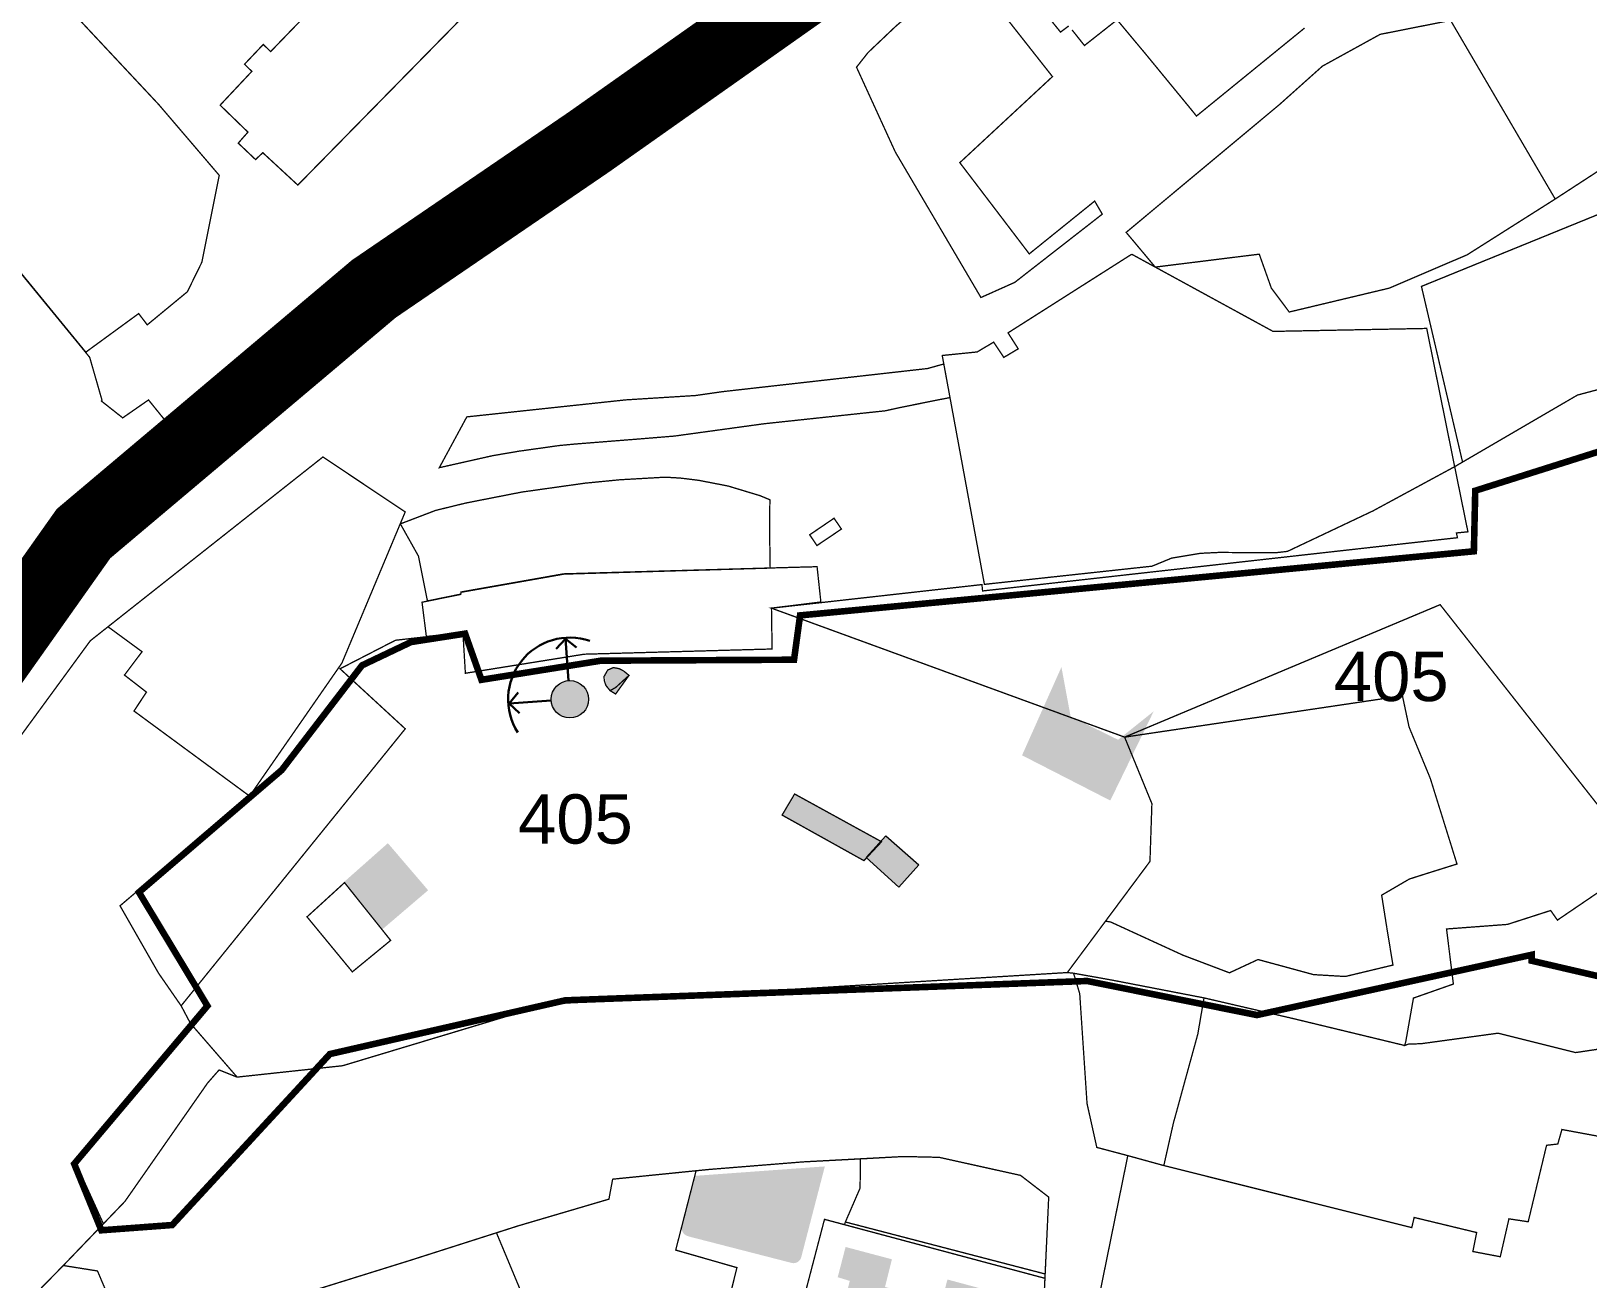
# Model space of a CAD drawing. Header units: millimetres. Extents: x 21689 to 31331, y 37531 to 43751.
# Drawn here: x 25589.5 to 25826.6, y 42127.4 to 42317.4 of the extents above; entities that cross this region are included whole.
import ezdxf

# ---------------------------------------------------------------- set-up
doc = ezdxf.new("R2010")
doc.units = ezdxf.units.MM
for name, color, linetype, lineweight, transparency in [('0.1 ОКН', 1, 'Continuous', 9, 0.4), ('00 Дороги', 252, 'Continuous', 9, 0.2), ('24. ценная дореволюц постройка', 192, 'Continuous', 13, 0.4)]:
    doc.layers.add(name, color=color, linetype=linetype, lineweight=lineweight, transparency=transparency)
for name, color, linetype, lineweight in [('0.15 - Видовые раскрытия', 22, 'Continuous', 9), ('00 границы ОКН', 1, 'Continuous', 40), ('00 номер ОКН', 7, 'Continuous', 15), ('CONTUR', 150, 'Continuous', 9)]:
    doc.layers.add(name, color=color, linetype=linetype, lineweight=lineweight)
doc.styles.get("Standard").update_dxf_attribs({"font": 'arial.ttf'})

# ---------------------------------------------------------------- blocks, each defined once
blk = doc.blocks.new('участки все')
at = {"layer": 'CONTUR', "const_width": 0.2}
for points in [[(2796.116670840002, 4705.304900169998), (2743.393818050001, 4651.591633889998), (2743.393818050001, 4651.591633889998), (2738.059276790002, 4656.523352919998), (2737.57219056, 4656.060806259978), (2736.95329677, 4655.480276569993), (2734.32155398, 4657.980592499996), (2734.88137974, 4658.622027109995), (2735.79724951, 4659.658014069981), (2731.560059340001, 4663.762924799994), (2736.388892790001, 4668.909039529979), (2735.275526099999, 4669.996095609982), (2738.131733080001, 4673.012392899982), (2739.255097500001, 4671.925183749998), (2748.13579158, 4681.10929855)], [(2896.731287549999, 4675.504169879998), (2880.27601166, 4662.105992769997), (2879.333831579999, 4663.270428149982), (2872.579678640003, 4671.493909359997), (2868.180287110001, 4676.761312359995), (2863.210319150003, 4672.847371119998), (2861.31672658, 4675.226383839996)], [(2860.826023730002, 4675.833902079998), (2859.561610820001, 4674.893252709996), (2850.20933491, 4686.506542989998)], [(2700.60890861, 4638.886574979995), (2711.691862740001, 4625.356766639998), (2713.571767600003, 4618.817924929979), (2713.479951020003, 4618.6993296), (2716.720791440002, 4616.139687749994), (2720.65262193, 4618.869514749996), (2724.185837470002, 4614.505380169998), (2718.910731510001, 4610.25610537998), (2712.541270350001, 4603.763564999994), (2704.91381641, 4594.790262029993), (2700.812063910002, 4589.453012390004)], [(2947.982118850003, 4548.81841291998), (2917.386948720002, 4587.687165749979), (2869.327657310001, 4567.51279335998), (2873.482543910002, 4557.379092749979), (2873.187879180001, 4548.583527619979), (2860.598607510001, 4531.656124369997), (2781.293869000001, 4526.820250639997), (2750.220373759999, 4517.46590648), (2734.143682600003, 4515.73202707), (2727.038990610003, 4523.920875109979), (2725.61988264, 4526.592626109981), (2759.756094390003, 4568.780374669979), (2749.825973290001, 4577.922489909979), (2758.262509340002, 4582.263363159996), (2768.540555310003, 4583.436013699982), (2768.915699150003, 4577.240214559998), (2787.020304450001, 4580.14305370998), (2815.632683610002, 4580.934996649979), (2815.537935950001, 4587.156502329999), (2847.593171020002, 4590.745757929981), (2847.69829615, 4589.774139909997), (2920.023132640002, 4597.886892449984), (2919.86419208, 4598.609332089996), (2921.616858380003, 4598.782499629996), (2919.598734970001, 4608.703482990001), (2938.295837050002, 4619.607316309994), (2958.749711510002, 4625.074205469995)], [(2697.647457890002, 4476.810432899983), (2707.67411887, 4487.037017719995), (2713.781493750001, 4493.393571369997), (2709.699286800002, 4502.396152299982), (2727.087754790002, 4523.840127789998), (2727.009762710001, 4523.971323049983), (2725.61988264, 4526.592626109981), (2722.175985300001, 4531.565397899998), (2716.31301224, 4541.825254379997), (2736.048994330002, 4558.533243899997), (2718.437251670002, 4571.49300178), (2720.341222890002, 4574.36387756998), (2716.991019290003, 4576.965193799995), (2719.665534240001, 4580.524278589982), (2714.483656570003, 4584.32364926998), (2714.483656570003, 4584.32364926998), (2711.780888730002, 4582.185009959998), (2654.982125610001, 4504.573897129994), (2654.997529070002, 4504.273658519997), (2652.797081740002, 4498.367292869981), (2643.952620080003, 4467.382414609994)], [(2740.842697060001, 4481.699156779999), (2760.526704989999, 4487.82784885), (2776.927060770002, 4493.066805279981), (2790.779618190001, 4497.144757930001), (2791.346186620002, 4500.186110809998), (2806.069046910001, 4501.67071560998), (2820.36679706, 4502.821825819999), (2835.659422970002, 4503.637701329993), (2841.077588140001, 4503.514747569999), (2853.475596470002, 4500.764908699995), (2857.765023380002, 4497.459208279994), (2857.020075120003, 4481.460473719999)], [(2863.907473679999, 4474.75496885), (2869.811821160002, 4503.774825679982), (2865.090952700001, 4505.027113599993), (2863.603101660003, 4511.699950959999), (2862.489340939999, 4528.437148819998), (2861.794864480002, 4530.757801619999), (2861.547015560002, 4531.551603159983), (2860.598607510001, 4531.656124369997), (2860.598607510001, 4531.656124369997), (2781.293869000001, 4526.820250639997), (2750.220373759999, 4517.46590648), (2734.143682600003, 4515.73202707), (2731.40037657, 4516.824037329999), (2729.649844300002, 4514.83082014), (2717.053576790001, 4496.793506479982), (2707.67411887, 4487.037017719995), (2712.881463090002, 4486.20728545), (2716.0277651, 4478.779047819997)], [(2943.521826020002, 4506.346339259994), (2935.933290320001, 4507.752532649981), (2935.309442460003, 4505.542064969981), (2933.596461110003, 4505.348289259979), (2930.79811652, 4493.701032679993), (2927.864903060003, 4494.145944229996), (2926.546554680001, 4488.376078879999), (2922.368674650003, 4489.170049329994), (2922.952942309999, 4492.06112891998), (2913.428010199998, 4494.356976129995), (2913.064361480003, 4492.812530349998), (2875.298689110001, 4502.260807979997), (2876.768639440001, 4508.788359599981), (2877.170748550001, 4510.232215799995), (2878.569127670002, 4515.350850889997), (2880.42235995, 4522.09253615998), (2880.475410030001, 4522.291725679999), (2881.419709720001, 4527.797316079996), (2881.419709720001, 4527.797316079996), (2894.99163366, 4524.649500399995), (2911.979006690002, 4520.549385679994), (2912.572241000002, 4520.760304979995), (2914.493185160001, 4520.820895549994), (2926.207792010002, 4522.421556809997), (2938.032711780001, 4519.470490209983), (2942.823724720001, 4520.187145179981)], [(2943.521826020002, 4506.346339259994), (2935.933290320001, 4507.752532649981), (2935.309442460003, 4505.542064969981), (2933.596461110003, 4505.348289259979), (2930.79811652, 4493.701032679993), (2927.864903060003, 4494.145944229996), (2926.546554680001, 4488.376078879999), (2922.368674650003, 4489.170049329994), (2922.952942309999, 4492.06112891998), (2913.428010199998, 4494.356976129995), (2913.064361480003, 4492.812530349998), (2875.298689110001, 4502.260807979997), (2869.811821160002, 4503.774825679982), (2863.907473679999, 4474.75496885)]]:
    blk.add_lwpolyline(points, dxfattribs=at)
for points in [[(2929.136131679999, 4679.068064359999), (2961.403018870002, 4699.094210029979), (2968.613689130001, 4688.683722089997), (2970.350679060001, 4674.117004509994), (2970.832761680002, 4673.599619179993), (2948.892393760001, 4658.565410289979), (2934.91300949, 4649.46936404), (2918.979383190002, 4676.673549309998), (2923.185782390003, 4677.089150569998), (2929.136131679999, 4679.068064359999)], [(2682.253235930002, 4659.427797359982), (2704.56984715, 4682.706331819995), (2722.201555660002, 4663.866209189996), (2731.426418790001, 4653.074873939979), (2728.77369174, 4639.835368279993), (2726.574983360003, 4635.348990739999), (2720.457665400001, 4630.302603619981), (2719.153987090002, 4632.022579139979), (2711.103937420001, 4626.14577522), (2700.649358810002, 4638.915955939999), (2692.52541454, 4648.460424639997), (2689.291567340002, 4652.129970029993), (2682.253235930002, 4659.427797359982)], [(2847.442580920001, 4634.46844698998), (2852.587859089999, 4636.76969067), (2865.927141140001, 4647.165550979996), (2864.767564739999, 4649.153321999999), (2854.804419290001, 4641.115792179997), (2844.227020710001, 4655.007858999997), (2858.337774430001, 4668.111930990002), (2850.755090040002, 4677.738110289996), (2842.70254183, 4682.80144374998), (2841.19328466, 4681.544540279982), (2834.434476480001, 4675.747970369979), (2830.253717629999, 4671.781945089999), (2828.489513510002, 4669.548936299994), (2834.4017441, 4656.628303109996), (2847.442580920001, 4634.46844698998)], [(2869.564675330003, 4644.38983440998), (2892.943314120003, 4663.882065209996), (2899.462634510001, 4669.712301399996), (2908.246745250002, 4674.54785363), (2918.979383190002, 4676.673549309998), (2934.91300949, 4649.46936404), (2921.50283586, 4640.974607409996), (2909.63498209, 4635.896266009978), (2894.399170090001, 4632.259501679997), (2891.67490319, 4635.901242929998), (2889.834015190001, 4641.069472529998), (2873.99375437, 4639.1019771), (2869.564675330003, 4644.38983440998)], [(2938.295837050002, 4619.607316309994), (2958.749711510002, 4625.074205469995), (2974.991938580002, 4619.985487079982), (2977.489664060002, 4613.95719501), (2977.479019590003, 4606.077291499998), (2976.68549864, 4599.969389069999), (2974.580533259999, 4592.461553459994), (2969.300510020003, 4594.422409009996), (2963.804334880002, 4578.346421199996), (2976.781844970003, 4574.257697049979), (2979.805029210002, 4571.851390919998), (2992.180562890001, 4563.061844099997), (3005.043278630001, 4553.434831949998), (3017.931608610001, 4604.917937329999), (3006.538553710001, 4612.562433229999), (2989.91200936, 4625.207098499995), (2959.794939070002, 4648.92840497), (2950.406880490002, 4643.182091829999), (2947.30357905, 4649.499658639979), (2914.539080320002, 4636.161184339995), (2920.799487370001, 4609.405105029996), (2938.295837050002, 4619.607316309994)], [(2870.322907490001, 4641.00819604998), (2870.473179780002, 4641.025895469982), (2891.933948030001, 4629.307219749978), (2915.341064650002, 4629.758850549981), (2919.598734970001, 4608.703482990001), (2907.145445239999, 4601.964089519999), (2894.131008880002, 4595.803291959979), (2892.27775275, 4595.59166411998), (2883.67846915, 4595.64332256998), (2880.876345780002, 4595.506222849995), (2876.505237150002, 4594.783139739993), (2873.506316630002, 4593.549043499995), (2847.97369758, 4590.779932239995), (2841.54734084, 4625.63862813), (2846.865633410001, 4626.177207569999), (2849.378491560001, 4627.66874773), (2850.922928790002, 4625.345081379979), (2853.122948500004, 4626.651409599996), (2851.570197320001, 4629.085204189992), (2870.322907490001, 4641.00819604998)], [(2769.133524150002, 4616.28722986998), (2793.333387000002, 4618.876743599997), (2804.003688450001, 4619.543382959993), (2808.09271809, 4620.130783499997), (2839.316916760003, 4623.652759389996), (2841.78753604, 4624.344939269998), (2842.729239790002, 4619.230476479999), (2840.70311341, 4618.831493779981), (2835.28642217, 4617.744415919995), (2832.85824297, 4617.211587619997), (2814.437949500003, 4615.24359216998), (2800.739040110002, 4613.363311089996), (2795.182025599999, 4612.908387059979), (2785.550264920003, 4612.145846189997), (2783.20681258, 4611.921723329978), (2777.093645900001, 4611.065310559999), (2773.10321578, 4610.386399459996), (2764.945046340003, 4608.551287609997), (2769.133524150002, 4616.28722986998)], [(2815.537935950001, 4587.156502329999), (2847.593171020002, 4590.745757929981), (2847.69829615, 4589.774139909997), (2920.023132640002, 4597.886892449984), (2919.86419208, 4598.609332089996), (2921.616858380003, 4598.782499629996), (2919.598734970001, 4608.703482990001), (2938.295837050002, 4619.607316309994), (2958.749711510002, 4625.074205469995), (2974.991938580002, 4619.985487079982), (2977.489664060002, 4613.95719501), (2977.479019590003, 4606.077291499998), (2976.68549864, 4599.969389069999), (2974.580533259999, 4592.461553459994), (2969.300510020003, 4594.422409009996), (2963.804334880002, 4578.346421199996), (2956.472757030002, 4561.918530469978), (2947.982118850003, 4548.81841291998), (2917.386948720002, 4587.687165749979), (2869.327657310001, 4567.51279335998), (2815.537935950001, 4587.156502329999)], [(2750.109382590002, 4578.798158729994), (2759.751799410002, 4601.810737499982), (2747.219863960003, 4610.182681399979), (2714.483656570003, 4584.32364926998), (2719.665534240001, 4580.524278589982), (2716.991019290003, 4576.965193799995), (2720.341222890002, 4574.36387756998), (2718.437251670002, 4571.49300178), (2736.048994330002, 4558.533243899997), (2750.109382590002, 4578.798158729994)], [(2759.013947540003, 4599.992017899996), (2764.375350320003, 4602.039951369981), (2768.992682010001, 4603.169268519981), (2777.518318810002, 4604.83875292998), (2787.139115350001, 4606.191467139994), (2792.447104740001, 4606.710204509997), (2799.353202630002, 4607.104473129999), (2801.651153340001, 4606.969289449996), (2804.445929900001, 4606.62649735), (2808.932669590002, 4605.757796019999), (2813.810134790001, 4604.283107179981), (2815.300612310002, 4603.660281919998), (2815.239384160003, 4599.661183939999), (2815.341374100001, 4593.25956577), (2783.927023890003, 4592.340521699981), (2768.284619170001, 4589.579987279998), (2768.180049610001, 4589.281585599979), (2763.164338800005, 4588.258368539995), (2763.06895343, 4588.559831629995), (2761.76876453, 4595.079796539997), (2759.013947540003, 4599.992017899996)], [(2822.463966560001, 4596.69054680998), (2821.359018790001, 4598.327478409999), (2825.067683249999, 4600.850719739995), (2826.192473430001, 4599.203484269994), (2822.463966560001, 4596.69054680998)], [(2763.19402589, 4588.237913839999), (2768.209583640001, 4589.251133149999), (2768.25523821, 4589.620437479999), (2783.877647440001, 4592.381278039996), (2815.711749870003, 4593.283895409993), (2822.484662170002, 4593.470201509982), (2823.062314680003, 4588.091309949981), (2815.537935950001, 4587.156502329999), (2815.632683610002, 4580.934996649979), (2787.020304450001, 4580.14305370998), (2768.915699150003, 4577.240214559998), (2768.540555310003, 4583.436013699982), (2762.97139966, 4582.841273829981), (2762.311315890002, 4588.061426819993), (2763.19402589, 4588.237913839999)], [(2725.61988264, 4526.592626109981), (2759.756094390003, 4568.780374669979), (2749.825973290001, 4577.922489909979), (2758.262509340002, 4582.263363159996), (2768.540555310003, 4583.436013699982), (2768.915699150003, 4577.240214559998), (2787.020304450001, 4580.14305370998), (2815.632683610002, 4580.934996649979), (2815.537935950001, 4587.156502329999), (2869.327657310001, 4567.51279335998), (2873.482543910002, 4557.379092749979), (2873.187879180001, 4548.583527619979), (2860.598607510001, 4531.656124369997), (2781.293869000001, 4526.820250639997), (2750.220373759999, 4517.46590648), (2734.143682600003, 4515.73202707), (2727.038990610003, 4523.920875109979), (2725.61988264, 4526.592626109981)], [(2790.593366150002, 4577.728327549993), (2790.038333980003, 4576.746816499995), (2790.0685285, 4576.10634850998), (2790.327293540002, 4575.372380199995), (2790.95536289, 4574.592757329999), (2791.79751778, 4574.07985912), (2793.840997890002, 4576.918598149982), (2793.01128988, 4577.591307209994), (2792.306807380003, 4577.95209626), (2791.459141990003, 4578.105075629995), (2790.593366150002, 4577.728327549993)], [(2790.038333980003, 4576.746816499995), (2790.593366150002, 4577.728327549993), (2791.459141990003, 4578.105075629995), (2792.306807380003, 4577.95209626), (2793.01128988, 4577.591307209994), (2793.840997890002, 4576.918598149982), (2791.812824750003, 4575.079633679982), (2790.95536289, 4574.592757329999), (2790.327293540002, 4575.372380199995), (2790.0685285, 4576.10634850998), (2790.038333980003, 4576.746816499995)], [(2869.327657310001, 4567.51279335998), (2911.644358609999, 4573.804967239979), (2912.65171287, 4569.059503539996), (2915.88202162, 4561.23997943), (2919.952220740001, 4548.187551639982), (2914.87779835, 4546.595228509999), (2912.697114210001, 4545.89860927), (2908.479484480002, 4543.443160969997), (2909.208739150003, 4538.821956149979), (2910.19650107, 4532.79678148), (2902.949813220003, 4531.057714619979), (2898.104122420002, 4531.341905469999), (2889.649254560001, 4533.641370929996), (2885.298238210001, 4531.617968259998), (2878.229181399998, 4534.296220049983), (2867.206536740003, 4539.35502287998), (2866.418551819999, 4539.487088239999), (2873.187879180001, 4548.583527619979), (2873.482543910002, 4557.379092749979), (2869.327657310001, 4567.51279335998)], [(2829.619289689999, 4548.700573399997), (2829.954878820001, 4549.065438679995), (2832.303390420002, 4551.579504579982), (2819.064621190002, 4558.852257429978), (2817.15544621, 4555.64145897), (2829.619289689999, 4548.700573399997)], [(2817.15544621, 4555.64145897), (2819.064621190002, 4558.852257429978), (2832.303390420002, 4551.579504579982), (2829.954878820001, 4549.065438679995), (2829.619289689999, 4548.700573399997), (2817.15544621, 4555.64145897)], [(2751.69928379, 4531.763392990003), (2757.532683270001, 4536.554125739981), (2750.507313570001, 4545.35176474), (2744.797455690001, 4540.139136779995), (2751.69928379, 4531.763392990003)], [(2744.797455690001, 4540.139136779995), (2750.507313570001, 4545.35176474), (2757.532683270001, 4536.554125739981), (2751.69928379, 4531.763392990003), (2744.797455690001, 4540.139136779995)], [(2918.360701530001, 4538.291833219999), (2927.6414663, 4538.989748829997), (2934.223968570001, 4541.108987479995), (2935.251536490003, 4539.643242689992), (2946.680672140003, 4547.418326449995), (2947.365360219999, 4546.417835199995), (2950.063050110003, 4542.346498359999), (2952.00545546, 4539.236733289981), (2952.474326100001, 4538.509548609982), (2947.856424540001, 4534.730217469994), (2945.329283720003, 4532.958893399999), (2944.15280471, 4530.576885229995), (2942.382752609999, 4520.12389599), (2938.032711780001, 4519.470490209983), (2926.207792010002, 4522.421556809997), (2914.493185160001, 4520.820895549994), (2912.572241000002, 4520.760304979995), (2911.979006690002, 4520.549385679994), (2912.14769546, 4521.11680790998), (2913.319550520002, 4527.76892379998), (2919.402318920002, 4529.905813899997), (2918.360701530001, 4538.291833219999)], [(2861.547015560002, 4531.551603159983), (2865.127327570001, 4530.916782409978), (2867.490823140001, 4530.490593159979), (2881.419709720001, 4527.797316079996), (2880.475410030001, 4522.291725679999), (2880.42235995, 4522.09253615998), (2878.569127670002, 4515.350850889997), (2877.170748550001, 4510.232215799995), (2876.768639440001, 4508.788359599981), (2875.298689110001, 4502.260807979997), (2869.811821160002, 4503.774825679982), (2865.090952700001, 4505.027113599993), (2863.603101660003, 4511.699950959999), (2862.489340939999, 4528.437148819998), (2861.794864480002, 4530.757801619999), (2861.547015560002, 4531.551603159983)], [(2800.950966880002, 4489.388964829995), (2804.055979560002, 4501.471534099997), (2806.07904465, 4501.670562539999), (2820.36679706, 4502.821825819999), (2829.083863699998, 4503.278370659979), (2829.035744029999, 4498.829068179999), (2826.796636000003, 4493.663303599998), (2826.660389540001, 4493.255385949996), (2823.61286587, 4494.072050969997), (2818.302042200001, 4473.773180749994), (2807.542027420001, 4475.737934269978), (2810.28012806, 4486.716111089998), (2800.950966880002, 4489.388964829995)], [(2829.083863699998, 4503.278370659979), (2835.659422970002, 4503.637701329993), (2841.077588140001, 4503.514747569999), (2853.475596470002, 4500.764908699995), (2857.765023380002, 4497.459208279994), (2857.225709430001, 4485.747362899994), (2826.796636000003, 4493.663303599998), (2829.035744029999, 4498.829068179999), (2829.083863699998, 4503.278370659979)], [(2773.65095815, 4492.01695325), (2776.927060770002, 4493.066805279981), (2790.779618190001, 4497.144757930001), (2791.346186620002, 4500.186110809998), (2804.055979560002, 4501.471534099997), (2800.950966880002, 4489.388964829995), (2810.28012806, 4486.716111089998), (2807.542027420001, 4475.737934269978), (2802.521830100003, 4475.074787759978), (2778.5030315, 4480.39256376998), (2773.65095815, 4492.01695325)], [(2823.61286587, 4494.072050969997), (2857.195611490002, 4485.087817939994), (2857.020075120003, 4481.460473719999), (2855.907755890003, 4476.737462109995), (2854.235708210003, 4470.073002959995), (2857.341398250003, 4460.645372439983), (2817.303323370001, 4469.938437269979), (2823.61286587, 4494.072050969997)]]:
    blk.add_lwpolyline(points, close=True, dxfattribs=at)

msp = doc.modelspace()

# ---------------------------------------------------------------- hatches: boundary and pattern name
at = {"layer": '0.1 ОКН', "transparency": 33554585}
h = msp.add_hatch(color=222, dxfattribs=at)
h.dxf.hatch_style = 1
h.paths.add_polyline_path([(25760.49805476987, 42213.79671434887), (25753.89416087886, 42200.21415893916), (25740.45174574188, 42207.10227527352), (25746.45061735139, 42220.54173697133), (25747.84785739845, 42213.01594256702), (25755.08258290051, 42209.46778221438)])
h = msp.add_hatch(color=222, dxfattribs=at)
h.dxf.hatch_style = 1
h.paths.add_polyline_path([(25760.49805476987, 42213.79671434887), (25753.89416087886, 42200.21415893916), (25740.45174574188, 42207.10227527352), (25746.45061735139, 42220.54173697133), (25747.84785739845, 42213.01594256702), (25755.08258290051, 42209.46778221438)])
h = msp.add_hatch(color=222, dxfattribs=at)
h.dxf.hatch_style = 1
h.paths.add_polyline_path([(25680.67560333992, 42219.34118597349), (25678.53981875605, 42216.47343820135), (25677.6855056634, 42217.06449949194), (25677.28967316766, 42217.50016772207), (25677.0283417459, 42217.95109382755), (25676.91881195689, 42219.42874945368), (25677.2583472649, 42219.99792287382), (25677.91551488655, 42220.35912672919), (25678.45219936984, 42220.42479993932), (25679.05460024485, 42220.34818159416), (25679.85415029514, 42219.92130212893)])
h = msp.add_hatch(color=222, dxfattribs=at)
h.dxf.hatch_style = 1
h.paths.add_polyline_path([(25680.67560333992, 42219.34118597349), (25678.53981875605, 42216.47343820135), (25677.6855056634, 42217.06449949194), (25677.28967316766, 42217.50016772207), (25677.0283417459, 42217.95109382755), (25676.91881195689, 42219.42874945368), (25677.2583472649, 42219.99792287382), (25677.91551488655, 42220.35912672919), (25678.45219936984, 42220.42479993932), (25679.05460024485, 42220.34818159416), (25679.85415029514, 42219.92130212893)])
h = msp.add_hatch(color=222, dxfattribs=at)
h.dxf.hatch_style = 1
h.paths.add_polyline_path([(25719.01494223607, 42194.06944014749), (25716.3566370678, 42191.12445694505), (25703.98996072786, 42198.06395955948), (25705.97984574974, 42201.23144352995)])
h = msp.add_hatch(color=222, dxfattribs=at)
h.dxf.hatch_style = 1
h.paths.add_polyline_path([(25719.01494223607, 42194.06944014749), (25716.3566370678, 42191.12445694505), (25703.98996072786, 42198.06395955948), (25705.97984574974, 42201.23144352995)])
h = msp.add_hatch(color=222, dxfattribs=at)
h.dxf.hatch_style = 1
h.paths.add_polyline_path([(25642.91402164777, 42180.50938257307), (25637.10422536393, 42187.74388172466), (25643.85571787984, 42193.71844001289), (25649.990275093, 42186.54881374689)])
h.paths.add_polyline_path([(25716.7105670874, 42191.52515557827), (25719.714315544, 42194.84162549086), (25724.70425642794, 42190.44673944253), (25721.70050797134, 42187.03763287945)])
h = msp.add_hatch(color=222, dxfattribs=at)
h.dxf.hatch_style = 1
h.paths.add_polyline_path([(25642.91402164777, 42180.50938257307), (25637.10422536393, 42187.74388172466), (25643.85571787984, 42193.71844001289), (25649.990275093, 42186.54881374689)])
h.paths.add_polyline_path([(25716.7105670874, 42191.52515557827), (25719.714315544, 42194.84162549086), (25724.70425642794, 42190.44673944253), (25721.70050797134, 42187.03763287945)])
at = {"layer": '0.15 - Видовые раскрытия', "transparency": 33554687}
h = msp.add_hatch(color=256, dxfattribs=at)
h.dxf.hatch_style = 1
h.paths.add_polyline_path([(25671.37943633543, 42218.47240454179, 1), (25671.77672248607, 42212.79242361204, 1)])
h = msp.add_hatch(color=256, dxfattribs=at)
h.dxf.hatch_style = 1
h.paths.add_polyline_path([(25671.37943633543, 42218.47240454179, 1), (25671.77672248607, 42212.79242361204, 1)])
h = msp.add_hatch(color=256, dxfattribs=at)
h.dxf.hatch_style = 1
h.paths.add_polyline_path([(25671.37943633543, 42218.47240454179, 1), (25671.77672248607, 42212.79242361204, 1)])
at = {"layer": '24. ценная дореволюц постройка'}
h = msp.add_hatch(color=192, dxfattribs=at)
h.dxf.hatch_style = 1
edge = h.paths.add_edge_path()
edge.add_line((25690.60209793299, 42143.05148587377), (25710.4148400292, 42144.49065302667))
edge.add_line((25710.4148400292, 42144.49065302667), (25706.81993075204, 42130.67002661223))
edge.add_arc((25705.62940029898, 42130.97969774016), 1.230145912951465, 262.5988898009527, 345.4197789959889, ccw=False)
edge.add_line((25705.47093928472, 42129.75980058297), (25689.62292286335, 42133.83612276925))
edge.add_arc((25689.97930730058, 42135.22168214251), 1.430658814654878, 145.2847160113123, 255.5754358102044, ccw=False)
edge.add_line((25688.80331698118, 42136.03644064209), (25690.60209793633, 42143.05148588679))
h = msp.add_hatch(color=192, dxfattribs=at)
h.dxf.hatch_style = 1
h.paths.add_polyline_path([(25735.5682324039, 42125.52203758515), (25729.08369983855, 42127.265206562), (25728.19806708477, 42123.81645450554), (25719.57706722978, 42126.12783797137), (25720.62653476617, 42130.34589882765), (25713.57054176286, 42132.22059234418), (25712.37326731684, 42127.61125263723), (25714.21460010996, 42127.05224558012), (25711.43039784825, 42116.2399585233), (25731.79432270722, 42111.10665802389)])

# ---------------------------------------------------------------- linework, layer by layer
at = {"layer": '0.1 ОКН', "color": 6}
msp.add_lwpolyline([(25716.7105670874, 42191.52515557827), (25719.714315544, 42194.84162549086), (25724.70425642794, 42190.44673944253), (25721.70050797134, 42187.03763287945)], close=True, dxfattribs=at)
at = {"layer": '0.15 - Видовые раскрытия', "lineweight": 30}
for p, q in [((25670.93219738189, 42224.86655828503), (25669.46914153003, 42223.30481051919)), ((25670.93219738189, 42224.86655828503), (25669.46914153003, 42223.30481051919)), ((25670.93219738189, 42224.86655828503), (25669.46914153003, 42223.30481051919)), ((25670.93219738189, 42224.86655828503), (25671.37943633543, 42218.47240454179)), ((25670.93219738189, 42224.86655828503), (25672.5984167117, 42223.52368760813)), ((25670.93219738189, 42224.86655828503), (25671.37943633543, 42218.47240454179)), ((25670.93219738189, 42224.86655828503), (25672.5984167117, 42223.52368760813)), ((25670.93219738189, 42224.86655828503), (25671.37943633543, 42218.47240454179)), ((25670.93219738189, 42224.86655828503), (25672.5984167117, 42223.52368760813)), ((25662.34393520263, 42214.98653204807), (25663.68680587951, 42216.65275137785)), ((25662.34393520263, 42214.98653204807), (25663.68680587951, 42216.65275137785)), ((25662.34393520263, 42214.98653204807), (25663.68680587951, 42216.65275137785)), ((25662.34393520263, 42214.98653204807), (25668.73808894589, 42215.43377100161)), ((25662.34393520263, 42214.98653204807), (25668.73808894589, 42215.43377100161)), ((25662.34393520263, 42214.98653204807), (25668.73808894589, 42215.43377100161)), ((25662.34393520263, 42214.98653204807), (25663.90568296845, 42213.52347619618)), ((25662.34393520263, 42214.98653204807), (25663.90568296845, 42213.52347619618)), ((25662.34393520263, 42214.98653204807), (25663.90568296845, 42213.52347619618))]:
    msp.add_line(p, q, dxfattribs=at)
at = {"layer": '0.15 - Видовые раскрытия'}
msp.add_circle((25671.57807941074, 42215.63241407691), 2.846929031779744, dxfattribs=at)
msp.add_circle((25671.57807941074, 42215.63241407691), 2.846929031779744, dxfattribs=at)
msp.add_circle((25671.57807941074, 42215.63241407691), 2.846929031779744, dxfattribs=at)
at = {"layer": '0.15 - Видовые раскрытия', "lineweight": 30}
msp.add_arc((25671.57807941074, 42215.63241407691), 9.403027273497635, 71.19524647360782, 212.3732756648868, dxfattribs=at)
msp.add_arc((25671.57807941074, 42215.63241407691), 9.403027273497635, 71.19524647360782, 212.3732756648868, dxfattribs=at)
msp.add_arc((25671.57807941074, 42215.63241407691), 9.403027273497635, 71.19524647360782, 212.3732756648868, dxfattribs=at)
at = {"layer": '00 границы ОКН', "const_width": 1, "flags": 128}
msp.add_lwpolyline([(25849.95996121, 42260.22154222), (25809.47996121, 42247.40154261), (25809.26996127, 42238.17154258999), (25706.63996121, 42228.41154342999), (25705.71996119, 42221.66154336), (25676.29996116, 42221.51154366), (25658.10996115, 42218.60154376), (25655.61996118, 42225.63154377), (25647.37996118, 42224.35154391), (25639.91996116, 42220.80154397), (25627.68996117, 42204.86154409), (25605.9399612, 42186.24154418), (25616.3699612, 42168.94154413), (25596.07996113, 42144.87154433999), (25600.21996119, 42134.76154427), (25610.99996121, 42135.56154419999), (25635.01996119, 42161.60154396), (25670.85996119, 42169.78154371999), (25750.36996118, 42172.73154306), (25776.21996121, 42167.54154281), (25776.21996121, 42167.54154281), (25818.07996124, 42176.72154248), (25818.07996117, 42175.81154249), (25832.26996125, 42172.52154233)], dxfattribs=at)
msp.add_lwpolyline([(25849.95996121, 42260.22154222), (25809.47996121, 42247.40154261), (25809.26996127, 42238.17154258999), (25706.63996121, 42228.41154342999), (25705.71996119, 42221.66154336), (25676.29996116, 42221.51154366), (25658.10996115, 42218.60154376), (25655.61996118, 42225.63154377), (25647.37996118, 42224.35154391), (25639.91996116, 42220.80154397), (25627.68996117, 42204.86154409), (25605.9399612, 42186.24154418), (25616.3699612, 42168.94154413), (25596.07996113, 42144.87154433999), (25600.21996119, 42134.76154427), (25610.99996121, 42135.56154419999), (25635.01996119, 42161.60154396), (25670.85996119, 42169.78154371999), (25750.36996118, 42172.73154306), (25776.21996121, 42167.54154281), (25776.21996121, 42167.54154281), (25818.07996124, 42176.72154248), (25818.07996117, 42175.81154249), (25832.26996125, 42172.52154233)], dxfattribs=at)
at = {"layer": '00 Дороги', "lineweight": 9, "const_width": 11}
msp.add_lwpolyline([(25842.37541331579, 42520.30264687586), (25818.39859522239, 42416.68646492265), (25811.01891329617, 42406.89077442418), (25728.72461405129, 42338.78650642362), (25674.46971885895, 42300.5042426342), (25641.71354573336, 42278.13885517999), (25597.50059392303, 42240.8726096023), (25521.84263172085, 42133.91616054932), (25497.47475148052, 42101.38539081325), (25491.02867722548, 42093.12326316769), (25487.02733107088, 42091.54646699218)], dxfattribs=at)
msp.add_lwpolyline([(25842.37541331579, 42520.30264687586), (25818.39859522239, 42416.68646492265), (25811.01891329617, 42406.89077442418), (25728.72461405129, 42338.78650642362), (25674.46971885895, 42300.5042426342), (25641.71354573336, 42278.13885517999), (25597.50059392303, 42240.8726096023), (25521.84263172085, 42133.91616054932), (25497.47475148052, 42101.38539081325), (25491.02867722548, 42093.12326316769), (25487.02733107088, 42091.54646699218)], dxfattribs=at)

# ---------------------------------------------------------------- block references
at = {"layer": 'CONTUR'}
msp.add_blockref('участки все', (22886.7456254, 37642.35872891001), dxfattribs=at)

# ---------------------------------------------------------------- texts
at = {"layer": '00 номер ОКН', "color": 4, "char_height": 7.5, "attachment_point": 1}
for insert in [(25787.94721040454, 42222.864451152), (25787.94721040454, 42222.864451152), (25663.67918098149, 42201.15484723172), (25663.67918098149, 42201.15484723172)]:
    msp.add_mtext_dynamic_manual_height_columns('{\\C7;405}', width=4.791504829976474, gutter_width=12.5, heights=[0], dxfattribs=dict(at, insert=insert))

doc.saveas('drawing.dxf')
